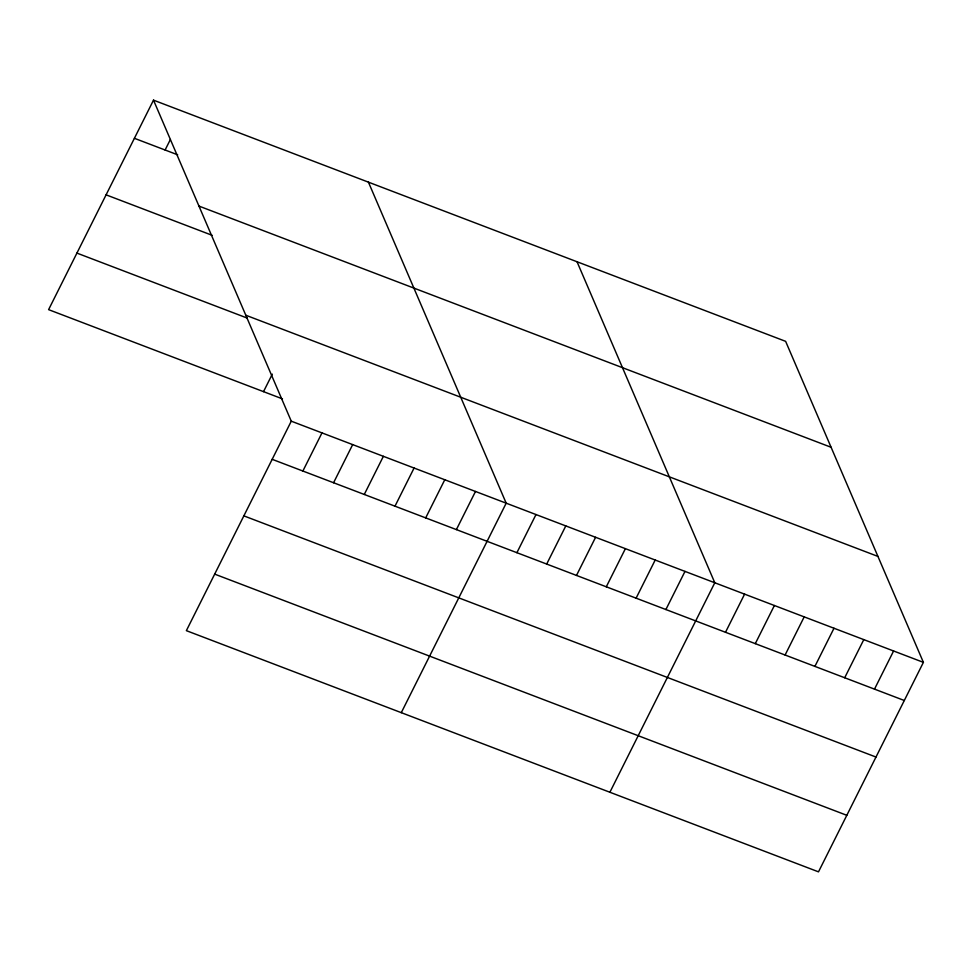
<?xml version="1.0" encoding="UTF-8"?>
<svg xmlns="http://www.w3.org/2000/svg" width="972" height="972" viewBox="0 0 972 972"><rect width="100%" height="100%" fill="white"/><g stroke="black" fill="none" stroke-linecap="round" stroke-linejoin="round"><path stroke-width="1.46" d="M153.503 100.152L291.272 421.18L186.369 630.658L818.497 871.848L923.4 662.357L785.631 341.342L153.503 100.152L48.6 309.643L282.488 398.885M165.106 150.016L170.379 139.494M263.521 391.643L272.294 374.147M302.875 471.031L321.975 432.892M333.578 482.744L352.678 444.605M364.281 494.456L383.381 456.318M394.984 506.181L414.084 468.03M425.687 517.894L444.787 479.743M456.39 529.606L475.49 491.468M401.29 712.67L506.193 503.18L368.424 182.153M516.897 552.691L535.997 514.54M546.689 564.064L565.801 525.913M576.493 575.436L595.593 537.285M606.297 586.796L625.397 548.658M636.101 598.169L655.201 560.03M665.893 609.541L684.993 571.402M609.894 792.253L714.797 582.763L577.028 261.747M725.501 632.286L744.601 594.135M755.293 643.646L774.392 605.507M785.097 655.019L804.196 616.88M814.901 666.391L834 628.252M844.692 677.763L863.804 639.612M874.496 689.136L893.596 650.985M134.403 138.303L177.669 154.803M198.968 206.088L831.096 447.278M106.094 194.837L212.151 235.309M245.807 315.232L877.935 556.421M76.91 253.097L247.18 318.063M291.272 421.18L923.4 662.357M272.172 459.319L904.3 700.496M243.851 515.865L875.979 757.042M214.678 574.124L846.806 815.301"/></g></svg>
